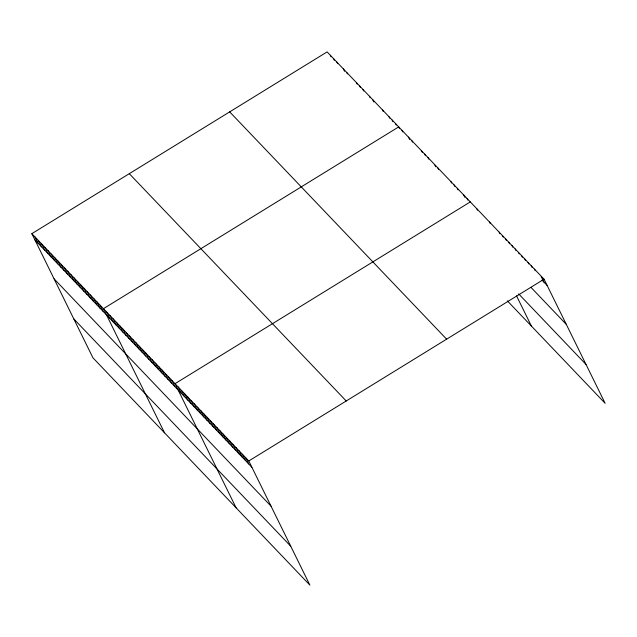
<?xml version="1.0" encoding="UTF-8"?>
<svg xmlns="http://www.w3.org/2000/svg" width="637" height="637" viewBox="0 0 637 637"><rect width="100%" height="100%" fill="white"/><g stroke="black" fill="none" stroke-linecap="round" stroke-linejoin="round"><path stroke-width="0.96" d="M31.85 233.668L248.788 460.965L309.877 585.108L92.938 357.811L31.85 233.668L327.123 51.892L544.062 279.189L605.15 403.332L507.307 300.823M470.305 201.905L175.032 383.681L236.12 507.832M248.788 460.965L544.062 279.189M542.031 280.113L547.159 285.487M531.019 287.414L566.301 324.376M518.669 293.888L586.016 364.444M229.678 111.873L446.625 339.171M129.287 173.678L346.225 400.976M34.947 239.966L251.886 467.263M54.089 278.855L271.028 506.152M73.804 318.922L290.743 546.22M541.243 276.617L543.95 282.127M534.443 269.109L535.215 270.677M531.234 265.748L532.006 267.317M528.025 262.388L528.798 263.965M524.816 259.028L525.597 260.605M521.615 255.668L522.388 257.244M518.407 252.308L519.179 253.884M515.198 248.948L515.97 250.524M511.989 245.587L512.769 247.164M508.788 242.227L509.56 243.804M505.579 238.867L506.351 240.444M502.37 235.507L503.142 237.083M499.161 232.147L499.941 233.723M489.542 222.066L490.315 223.643M476.715 208.625L477.487 210.202M516.551 295.894L531.393 326.056M467.048 198.497L467.821 200.074M463.792 195.089L464.954 197.446M457.286 188.265L458.059 189.842M454.03 184.857L454.81 186.434M450.781 181.449L451.553 183.026M437.762 167.81L438.535 169.386M434.896 165.19L435.668 166.767M428 157.586L428.773 159.154M424.744 154.17L425.516 155.746M421.487 150.762L422.267 152.339M411.725 140.538L412.505 142.107M408.476 137.122L409.639 139.487M401.963 130.306L402.743 131.883M399.487 128.475L398.714 126.898L103.441 308.674L164.529 432.826M395.458 123.49L396.23 125.059M392.201 120.075L392.981 121.651M388.952 116.667L389.725 118.243M382.439 109.851L383.219 111.427M372.677 99.619L373.839 101.984M369.428 96.211L370.201 97.787M362.915 89.395L363.695 90.972M359.666 85.987L360.438 87.556M356.409 82.571L357.182 84.148M346.647 72.347L347.42 73.924M343.391 68.939L344.553 71.296M336.885 62.115L337.658 63.692M333.629 58.708L334.401 60.284M330.372 55.3L331.152 56.876M245.579 457.605L248.685 463.903M242.378 454.245L245.476 460.543M239.17 450.885L242.267 457.183M235.961 447.524L239.058 453.823M232.752 444.164L235.857 450.463M229.551 440.804L232.648 447.102M226.342 437.444L229.439 443.742M223.133 434.084L226.231 440.382M219.924 430.723L223.03 437.022M216.723 427.363L219.821 433.662M213.514 424.003L216.612 430.301M210.306 420.643L213.403 426.941M207.097 417.283L210.202 423.581M203.896 413.923L206.993 420.221M200.687 410.562L203.784 416.861M197.478 407.202L200.575 413.501M194.269 403.842L197.374 410.14M191.068 400.482L194.166 406.78M187.859 397.122L190.957 403.42M184.65 393.762L187.748 400.06M181.441 390.401L184.547 396.7M178.241 387.041L181.338 393.34M171.775 380.273L174.872 386.571M168.518 376.865L171.624 383.163M165.27 373.449L168.367 379.756M162.013 370.041L165.11 376.34M158.756 366.633L161.862 372.932M155.508 363.225L158.605 369.524M152.251 359.817L155.348 366.116M148.994 356.401L152.1 362.708M145.746 352.994L148.843 359.292M142.489 349.586L145.586 355.884M139.232 346.178L142.338 352.476M135.984 342.77L139.081 349.068M132.727 339.354L135.824 345.66M129.47 335.946L132.576 342.244M126.222 332.538L129.319 338.836M122.965 329.13L126.062 335.428M119.708 325.722L122.814 332.02M116.46 322.314L119.557 328.612M113.203 318.898L116.3 325.204M109.946 315.49L113.052 321.789M106.698 312.082L109.795 318.381M100.184 305.266L103.29 311.565M96.935 301.85L100.033 308.157M93.679 298.442L96.776 304.741M90.422 295.035L93.52 301.333M87.165 291.627L90.271 297.925M83.917 288.219L87.014 294.517M80.66 284.803L83.758 291.109M77.403 281.395L80.509 287.693M74.155 277.987L77.252 284.285M70.898 274.579L73.996 280.877M67.641 271.171L70.747 277.469M64.393 267.755L67.49 274.061M61.136 264.347L64.233 270.653M57.879 260.939L60.985 267.237M54.631 257.531L57.728 263.829M51.374 254.123L54.471 260.422M48.117 250.715L51.223 257.014M44.869 247.299L47.966 253.606M41.612 243.891L44.709 250.19M38.355 240.483L41.461 246.782M35.107 237.075L38.204 243.374"/></g></svg>
